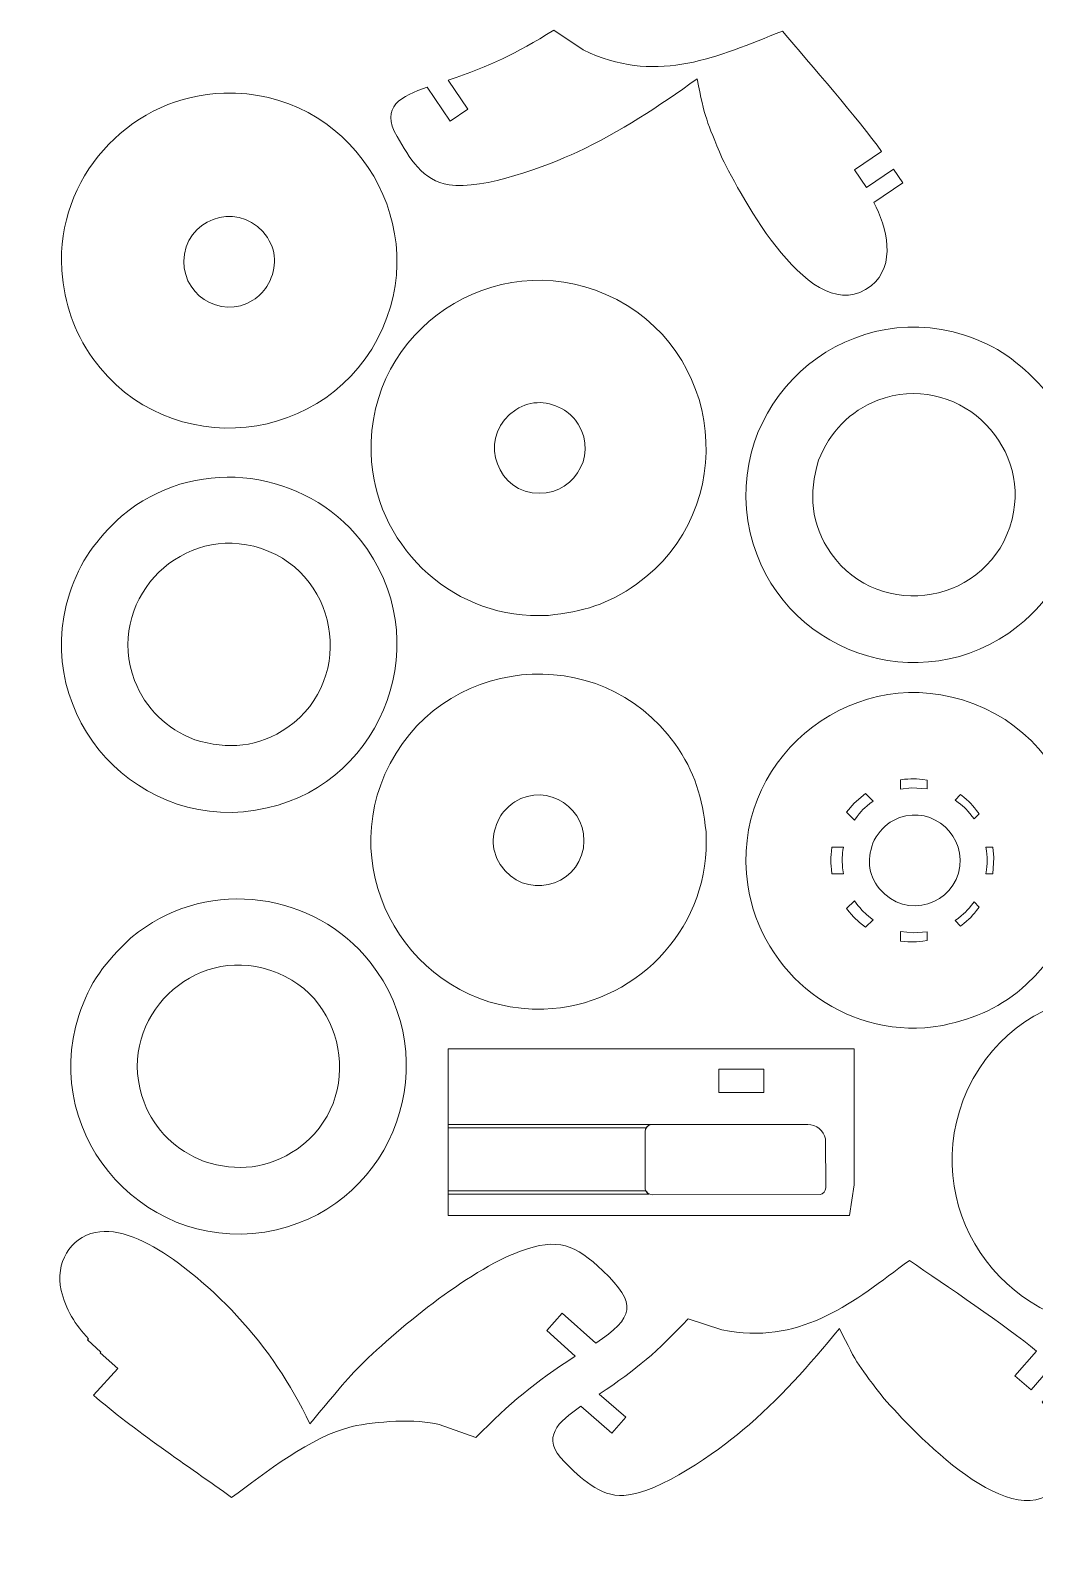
# Model space of a CAD drawing. Header units: centimetres. Extents: x -51 to 93, y -24 to 6.
# Drawn here: x 73.03 to 83.74, y -23.97 to -7.83 of the extents above; entities that cross this region are included whole.
import ezdxf

# ---------------------------------------------------------------- set-up
doc = ezdxf.new("R2010")
doc.units = ezdxf.units.CM
doc.header["$MEASUREMENT"] = 0
doc.layers.add('Camada 1', color=7, linetype='Continuous')

msp = doc.modelspace()

# ---------------------------------------------------------------- linework, layer by layer
at = {"layer": 'Camada 1', "color": 250, "lineweight": 9}
for points, knots in [([(80.40896, -9.19402), (80.60336, -9.57359), (81.36455, -11.04954), (81.99751, -10.5518), (81.99751, -10.5518), (82.26998, -10.33754), (82.16585, -9.92188), (82.02641, -9.66258), (82.02641, -9.66258), (82.02641, -9.66258), (82.33493, -9.45448), (82.33493, -9.45448), (82.33493, -9.45448), (82.33493, -9.45448), (82.23714, -9.30951), (82.23714, -9.30951), (82.23714, -9.30951), (82.23714, -9.30951), (81.94717, -9.50509), (81.94717, -9.50509), (81.94717, -9.50509), (81.94717, -9.50509), (81.82003, -9.3166), (81.82003, -9.3166), (81.82003, -9.3166), (81.82003, -9.3166), (82.11, -9.12102), (82.11, -9.12102), (82.11, -9.12102), (81.86654, -8.77721), (81.35165, -8.1905), (81.05099, -7.83508), (81.05099, -7.83508), (80.35371, -8.11438), (79.73916, -8.39227), (79.00085, -8.06914), (79.00085, -8.06914), (79.00085, -8.06914), (78.92724, -8.03508), (78.92724, -8.03508), (78.92724, -8.03508), (78.92724, -8.03508), (78.61198, -7.8264), (78.61198, -7.8264), (78.61198, -7.8264), (78.19447, -8.0821), (77.95049, -8.20117), (77.48625, -8.35912), (77.48625, -8.35912), (77.48625, -8.35912), (77.69473, -8.66821), (77.69473, -8.66821), (77.69473, -8.66821), (77.69473, -8.66821), (77.50711, -8.79476), (77.50711, -8.79476), (77.50711, -8.79476), (77.50711, -8.79476), (77.26263, -8.43231), (77.26263, -8.43231), (77.26263, -8.43231), (76.989, -8.53082), (76.75467, -8.63884), (76.9411, -8.96056), (76.9411, -8.96056), (77.07162, -9.18581), (77.21594, -9.43468), (77.49509, -9.47579), (77.49509, -9.47579), (77.86642, -9.53049), (78.54394, -9.27514), (78.86365, -9.12526), (78.86365, -9.12526), (79.32428, -8.90931), (79.73074, -8.63934), (80.14206, -8.34355), (80.14206, -8.34355), (80.22438, -8.76657), (80.24184, -8.79164), (80.40896, -9.19402)], [0, 0, 0, 0, 0.04761905, 0.04761905, 0.04761905, 0.04761905, 0.0952381, 0.0952381, 0.0952381, 0.0952381, 0.14285714, 0.14285714, 0.14285714, 0.14285714, 0.19047619, 0.19047619, 0.19047619, 0.19047619, 0.23809524, 0.23809524, 0.23809524, 0.23809524, 0.28571429, 0.28571429, 0.28571429, 0.28571429, 0.33333333, 0.33333333, 0.33333333, 0.33333333, 0.38095238, 0.38095238, 0.38095238, 0.38095238, 0.42857143, 0.42857143, 0.42857143, 0.42857143, 0.47619048, 0.47619048, 0.47619048, 0.47619048, 0.52380952, 0.52380952, 0.52380952, 0.52380952, 0.57142857, 0.57142857, 0.57142857, 0.57142857, 0.61904762, 0.61904762, 0.61904762, 0.61904762, 0.66666667, 0.66666667, 0.66666667, 0.66666667, 0.71428571, 0.71428571, 0.71428571, 0.71428571, 0.76190476, 0.76190476, 0.76190476, 0.76190476, 0.80952381, 0.80952381, 0.80952381, 0.80952381, 0.85714286, 0.85714286, 0.85714286, 0.85714286, 0.9047619, 0.9047619, 0.9047619, 0.9047619, 1, 1, 1, 1]), ([(73.36399, -10.38867), (73.40325, -10.75554), (73.48107, -11.02624), (73.69674, -11.32822), (73.69674, -11.32822), (74.49302, -12.44316), (76.22742, -12.27653), (76.78893, -11.00146), (76.78893, -11.00146), (77.30885, -9.82083), (76.41988, -8.45692), (75.0942, -8.49659), (75.0942, -8.49659), (74.13468, -8.5253), (73.35445, -9.32884), (73.36103, -10.28467), (73.36103, -10.28467), (73.36103, -10.28467), (73.36399, -10.38867), (73.36399, -10.38867)], [0, 0, 0, 0, 0.16666667, 0.16666667, 0.16666667, 0.16666667, 0.33333333, 0.33333333, 0.33333333, 0.33333333, 0.5, 0.5, 0.5, 0.5, 0.66666667, 0.66666667, 0.66666667, 0.66666667, 1, 1, 1, 1]), ([(75.5532, -10.56166), (75.64997, -10.38911), (75.66933, -10.21116), (75.5581, -10.03909), (75.5581, -10.03909), (75.30843, -9.65286), (74.73857, -9.79406), (74.6726, -10.21416), (74.6726, -10.21416), (74.60695, -10.63225), (75.0578, -10.92546), (75.40342, -10.70693), (75.40342, -10.70693), (75.46664, -10.66696), (75.50933, -10.62098), (75.5532, -10.56166)], [0, 0, 0, 0, 0.2, 0.2, 0.2, 0.2, 0.4, 0.4, 0.4, 0.4, 0.6, 0.6, 0.6, 0.6, 1, 1, 1, 1]), ([(78.55577, -14.06945), (78.92255, -14.0303), (79.19346, -13.95234), (79.49532, -13.73671), (79.49532, -13.73671), (80.61091, -12.93986), (80.44288, -11.20553), (79.16856, -10.64453), (79.16856, -10.64453), (77.98738, -10.12453), (76.62404, -11.01402), (76.66369, -12.33926), (76.66369, -12.33926), (76.6924, -13.29879), (77.49604, -14.07907), (78.45178, -14.07244), (78.45178, -14.07244), (78.45178, -14.07244), (78.55577, -14.06945), (78.55577, -14.06945)], [0, 0, 0, 0, 0.16666667, 0.16666667, 0.16666667, 0.16666667, 0.33333333, 0.33333333, 0.33333333, 0.33333333, 0.5, 0.5, 0.5, 0.5, 0.66666667, 0.66666667, 0.66666667, 0.66666667, 1, 1, 1, 1]), ([(83.82179, -11.63481), (83.57097, -11.36358), (83.34749, -11.19316), (82.9936, -11.07972), (82.9936, -11.07972), (81.68787, -10.66117), (80.3974, -11.83161), (80.70889, -13.18881), (80.70889, -13.18881), (80.99805, -14.44873), (82.52671, -15.00747), (83.56377, -14.18583), (83.56377, -14.18583), (84.31605, -13.58982), (84.4626, -12.47812), (83.88634, -11.71636), (83.88634, -11.71636), (83.88634, -11.71636), (83.82179, -11.63481), (83.82179, -11.63481)], [0, 0, 0, 0, 0.16666667, 0.16666667, 0.16666667, 0.16666667, 0.33333333, 0.33333333, 0.33333333, 0.33333333, 0.5, 0.5, 0.5, 0.5, 0.66666667, 0.66666667, 0.66666667, 0.66666667, 1, 1, 1, 1]), ([(81.43746, -12.41509), (81.32823, -12.76892), (81.3533, -13.09788), (81.56989, -13.40778), (81.56989, -13.40778), (82.08723, -14.14799), (83.27107, -13.9511), (83.50062, -13.04428), (83.50062, -13.04428), (83.70899, -12.22112), (82.8927, -11.46251), (82.0701, -11.77475), (82.0701, -11.77475), (81.7654, -11.89041), (81.55635, -12.1155), (81.43746, -12.41509)], [0, 0, 0, 0, 0.2, 0.2, 0.2, 0.2, 0.4, 0.4, 0.4, 0.4, 0.6, 0.6, 0.6, 0.6, 1, 1, 1, 1]), ([(78.72876, -11.88027), (78.55624, -11.78348), (78.37823, -11.76415), (78.20619, -11.87536), (78.20619, -11.87536), (77.81976, -12.12516), (77.96148, -12.69513), (78.38127, -12.76086), (78.38127, -12.76086), (78.79966, -12.82637), (79.09242, -12.37564), (78.87403, -12.03004), (78.87403, -12.03004), (78.83407, -11.96681), (78.7881, -11.92413), (78.72876, -11.88027)], [0, 0, 0, 0, 0.2, 0.2, 0.2, 0.2, 0.4, 0.4, 0.4, 0.4, 0.6, 0.6, 0.6, 0.6, 1, 1, 1, 1]), ([(74.00194, -13.01159), (73.73069, -13.26243), (73.5603, -13.48587), (73.44685, -13.83979), (73.44685, -13.83979), (73.02838, -15.14526), (74.19846, -16.43603), (75.55593, -16.12449), (75.55593, -16.12449), (76.81736, -15.83499), (77.37377, -14.3049), (76.55296, -13.26961), (76.55296, -13.26961), (75.9586, -12.51994), (74.84703, -12.36939), (74.08351, -12.94704), (74.08351, -12.94704), (74.08351, -12.94704), (74.00194, -13.01159), (74.00194, -13.01159)], [0, 0, 0, 0, 0.16666667, 0.16666667, 0.16666667, 0.16666667, 0.33333333, 0.33333333, 0.33333333, 0.33333333, 0.5, 0.5, 0.5, 0.5, 0.66666667, 0.66666667, 0.66666667, 0.66666667, 1, 1, 1, 1]), ([(74.78222, -15.39591), (75.13608, -15.50516), (75.46497, -15.48009), (75.77491, -15.26349), (75.77491, -15.26349), (76.51493, -14.74632), (76.31854, -13.56258), (75.41141, -13.33276), (75.41141, -13.33276), (74.589, -13.1244), (73.82951, -13.94002), (74.14187, -14.76328), (74.14187, -14.76328), (74.25746, -15.06793), (74.48271, -15.27706), (74.78222, -15.39591)], [0, 0, 0, 0, 0.2, 0.2, 0.2, 0.2, 0.4, 0.4, 0.4, 0.4, 0.6, 0.6, 0.6, 0.6, 1, 1, 1, 1]), ([(80.23657, -16.37769), (80.19743, -16.01099), (80.11944, -15.73996), (79.90385, -15.43813), (79.90385, -15.43813), (79.10698, -14.32249), (77.37236, -14.49072), (76.81166, -15.76489), (76.81166, -15.76489), (76.29149, -16.94696), (77.18181, -18.30939), (78.50636, -18.26977), (78.50636, -18.26977), (79.46595, -18.24107), (80.24634, -17.43719), (80.23954, -16.48168), (80.23954, -16.48168), (80.23954, -16.48168), (80.23657, -16.37769), (80.23657, -16.37769)], [0, 0, 0, 0, 0.16666667, 0.16666667, 0.16666667, 0.16666667, 0.33333333, 0.33333333, 0.33333333, 0.33333333, 0.5, 0.5, 0.5, 0.5, 0.66666667, 0.66666667, 0.66666667, 0.66666667, 1, 1, 1, 1]), ([(82.76217, -18.44481), (83.12264, -18.36324), (83.38168, -18.25489), (83.65697, -18.00513), (83.65697, -18.00513), (84.67232, -17.08394), (84.30395, -15.38074), (82.97287, -14.97197), (82.97287, -14.97197), (81.73673, -14.59235), (80.48896, -15.63728), (80.68192, -16.94587), (80.68192, -16.94587), (80.82194, -17.8954), (81.71162, -18.57812), (82.65926, -18.45996), (82.65926, -18.45996), (82.65926, -18.45996), (82.76217, -18.44481), (82.76217, -18.44481)], [0, 0, 0, 0, 0.16666667, 0.16666667, 0.16666667, 0.16666667, 0.33333333, 0.33333333, 0.33333333, 0.33333333, 0.5, 0.5, 0.5, 0.5, 0.66666667, 0.66666667, 0.66666667, 0.66666667, 1, 1, 1, 1]), ([(82.42785, -15.91109), (82.42785, -15.91109), (82.59386, -15.92148), (82.59386, -15.92148), (82.59386, -15.92148), (82.59386, -15.92148), (82.59386, -15.82769), (82.59386, -15.82769), (82.59386, -15.82769), (82.46719, -15.81043), (82.43662, -15.80978), (82.30945, -15.82307), (82.30945, -15.82307), (82.30945, -15.82307), (82.30945, -15.92553), (82.30945, -15.92553), (82.30945, -15.92553), (82.30945, -15.92553), (82.42785, -15.91109), (82.42785, -15.91109)], [0, 0, 0, 0, 0.16666667, 0.16666667, 0.16666667, 0.16666667, 0.33333333, 0.33333333, 0.33333333, 0.33333333, 0.5, 0.5, 0.5, 0.5, 0.66666667, 0.66666667, 0.66666667, 0.66666667, 1, 1, 1, 1]), ([(78.04737, -16.20469), (77.95059, -16.37724), (77.9313, -16.55518), (78.04246, -16.72726), (78.04246, -16.72726), (78.29185, -17.11333), (78.86211, -16.97246), (78.92799, -16.55219), (78.92799, -16.55219), (78.99366, -16.13322), (78.5419, -15.84123), (78.19714, -16.05942), (78.19714, -16.05942), (78.13386, -16.09947), (78.09133, -16.14532), (78.04737, -16.20469)], [0, 0, 0, 0, 0.2, 0.2, 0.2, 0.2, 0.4, 0.4, 0.4, 0.4, 0.6, 0.6, 0.6, 0.6, 1, 1, 1, 1]), ([(81.81831, -16.07263), (81.81831, -16.07263), (81.73599, -16.16912), (81.73599, -16.16912), (81.73599, -16.16912), (81.73599, -16.16912), (81.82008, -16.25321), (81.82008, -16.25321), (81.82008, -16.25321), (81.9011, -16.14511), (81.91274, -16.13326), (82.01917, -16.0501), (82.01917, -16.0501), (82.01917, -16.0501), (81.93942, -15.97034), (81.93942, -15.97034), (81.93942, -15.97034), (81.93942, -15.97034), (81.81831, -16.07263), (81.81831, -16.07263)], [0, 0, 0, 0, 0.16666667, 0.16666667, 0.16666667, 0.16666667, 0.33333333, 0.33333333, 0.33333333, 0.33333333, 0.5, 0.5, 0.5, 0.5, 0.66666667, 0.66666667, 0.66666667, 0.66666667, 1, 1, 1, 1]), ([(83.07741, -16.21456), (83.07741, -16.21456), (83.0962, -16.24023), (83.0962, -16.24023), (83.0962, -16.24023), (83.0962, -16.24023), (83.15085, -16.18558), (83.15085, -16.18558), (83.15085, -16.18558), (83.07106, -16.08202), (83.05375, -16.06434), (82.95208, -15.98215), (82.95208, -15.98215), (82.95208, -15.98215), (82.89306, -16.04114), (82.89306, -16.04114), (82.89306, -16.04114), (82.98688, -16.1107), (83.00222, -16.12522), (83.07741, -16.21456)], [0, 0, 0, 0, 0.16666667, 0.16666667, 0.16666667, 0.16666667, 0.33333333, 0.33333333, 0.33333333, 0.33333333, 0.5, 0.5, 0.5, 0.5, 0.66666667, 0.66666667, 0.66666667, 0.66666667, 1, 1, 1, 1]), ([(82.03109, -16.46676), (81.95489, -16.64925), (81.95649, -16.82837), (82.08683, -16.98628), (82.08683, -16.98628), (82.36934, -17.32854), (82.89549, -17.14976), (82.94329, -16.74649), (82.94329, -16.74649), (82.98914, -16.35965), (82.58308, -16.07006), (82.23558, -16.25675), (82.23558, -16.25675), (82.14262, -16.30669), (82.0826, -16.37684), (82.03109, -16.46676)], [0, 0, 0, 0, 0.2, 0.2, 0.2, 0.2, 0.4, 0.4, 0.4, 0.4, 0.6, 0.6, 0.6, 0.6, 1, 1, 1, 1]), ([(81.69338, -16.7636), (81.68697, -16.66352), (81.68785, -16.64074), (81.70237, -16.54149), (81.70237, -16.54149), (81.70237, -16.54149), (81.57915, -16.54149), (81.57915, -16.54149), (81.57915, -16.54149), (81.56385, -16.66821), (81.56384, -16.69918), (81.57917, -16.8259), (81.57917, -16.8259), (81.57917, -16.8259), (81.70237, -16.8259), (81.70237, -16.8259), (81.70237, -16.8259), (81.70237, -16.8259), (81.69338, -16.7636), (81.69338, -16.7636)], [0, 0, 0, 0, 0.16666667, 0.16666667, 0.16666667, 0.16666667, 0.33333333, 0.33333333, 0.33333333, 0.33333333, 0.5, 0.5, 0.5, 0.5, 0.66666667, 0.66666667, 0.66666667, 0.66666667, 1, 1, 1, 1]), ([(83.30693, -16.65154), (83.30693, -16.65154), (83.29589, -16.54149), (83.29589, -16.54149), (83.29589, -16.54149), (83.29589, -16.54149), (83.22285, -16.54149), (83.22285, -16.54149), (83.22285, -16.54149), (83.24046, -16.65407), (83.24046, -16.71332), (83.22285, -16.8259), (83.22285, -16.8259), (83.22285, -16.8259), (83.29589, -16.8259), (83.29589, -16.8259), (83.29589, -16.8259), (83.29589, -16.8259), (83.30693, -16.65154), (83.30693, -16.65154)], [0, 0, 0, 0, 0.16666667, 0.16666667, 0.16666667, 0.16666667, 0.33333333, 0.33333333, 0.33333333, 0.33333333, 0.5, 0.5, 0.5, 0.5, 0.66666667, 0.66666667, 0.66666667, 0.66666667, 1, 1, 1, 1]), ([(74.10192, -17.51161), (73.83058, -17.7624), (73.66032, -17.98595), (73.54686, -18.3398), (73.54686, -18.3398), (73.12832, -19.64513), (74.29838, -20.93604), (75.65592, -20.62448), (75.65592, -20.62448), (76.91656, -20.33515), (77.47422, -18.8058), (76.65294, -17.7696), (76.65294, -17.7696), (76.0588, -17.01998), (74.9468, -16.86938), (74.1835, -17.44703), (74.1835, -17.44703), (74.1835, -17.44703), (74.10192, -17.51161), (74.10192, -17.51161)], [0, 0, 0, 0, 0.16666667, 0.16666667, 0.16666667, 0.16666667, 0.33333333, 0.33333333, 0.33333333, 0.33333333, 0.5, 0.5, 0.5, 0.5, 0.66666667, 0.66666667, 0.66666667, 0.66666667, 1, 1, 1, 1]), ([(81.85767, -17.16547), (81.85767, -17.16547), (81.82008, -17.11415), (81.82008, -17.11415), (81.82008, -17.11415), (81.82008, -17.11415), (81.73599, -17.19824), (81.73599, -17.19824), (81.73599, -17.19824), (81.8181, -17.29983), (81.83597, -17.31727), (81.93942, -17.39702), (81.93942, -17.39702), (81.93942, -17.39702), (82.01917, -17.31727), (82.01917, -17.31727), (82.01917, -17.31727), (81.93775, -17.25498), (81.92489, -17.24284), (81.85767, -17.16547)], [0, 0, 0, 0, 0.16666667, 0.16666667, 0.16666667, 0.16666667, 0.33333333, 0.33333333, 0.33333333, 0.33333333, 0.5, 0.5, 0.5, 0.5, 0.66666667, 0.66666667, 0.66666667, 0.66666667, 1, 1, 1, 1]), ([(83.0962, -17.12713), (83.01302, -17.23359), (83.00119, -17.24518), (82.89309, -17.32622), (82.89309, -17.32622), (82.89309, -17.32622), (82.95208, -17.38521), (82.95208, -17.38521), (82.95208, -17.38521), (83.05362, -17.30319), (83.0712, -17.28519), (83.15085, -17.18178), (83.15085, -17.18178), (83.15085, -17.18178), (83.0962, -17.12713), (83.0962, -17.12713)], [0, 0, 0, 0, 0.2, 0.2, 0.2, 0.2, 0.4, 0.4, 0.4, 0.4, 0.6, 0.6, 0.6, 0.6, 1, 1, 1, 1]), ([(82.44516, -17.45683), (82.44516, -17.45683), (82.30945, -17.44183), (82.30945, -17.44183), (82.30945, -17.44183), (82.30945, -17.44183), (82.30945, -17.54428), (82.30945, -17.54428), (82.30945, -17.54428), (82.4366, -17.55757), (82.46721, -17.55694), (82.59386, -17.53966), (82.59386, -17.53966), (82.59386, -17.53966), (82.59386, -17.44588), (82.59386, -17.44588), (82.59386, -17.44588), (82.59386, -17.44588), (82.44516, -17.45683), (82.44516, -17.45683)], [0, 0, 0, 0, 0.16666667, 0.16666667, 0.16666667, 0.16666667, 0.33333333, 0.33333333, 0.33333333, 0.33333333, 0.5, 0.5, 0.5, 0.5, 0.66666667, 0.66666667, 0.66666667, 0.66666667, 1, 1, 1, 1]), ([(74.88223, -19.89591), (75.236, -20.00518), (75.56508, -19.98005), (75.87492, -19.7635), (75.87492, -19.7635), (76.61491, -19.24631), (76.41851, -18.06259), (75.51142, -17.83275), (75.51142, -17.83275), (74.68947, -17.62448), (73.9294, -18.43949), (74.24188, -19.26327), (74.24188, -19.26327), (74.35744, -19.56791), (74.58268, -19.7771), (74.88223, -19.89591)], [0, 0, 0, 0, 0.2, 0.2, 0.2, 0.2, 0.4, 0.4, 0.4, 0.4, 0.6, 0.6, 0.6, 0.6, 1, 1, 1, 1]), ([(86.41192, -19.57131), (86.33037, -19.21108), (86.22196, -18.95162), (85.97226, -18.6765), (85.97226, -18.6765), (85.05042, -17.6608), (83.3476, -18.03005), (82.93908, -19.36061), (82.93908, -19.36061), (82.55951, -20.59687), (83.60442, -21.8445), (84.91297, -21.65155), (84.91297, -21.65155), (85.86253, -21.51153), (86.54525, -20.62181), (86.42706, -19.67422), (86.42706, -19.67422), (86.42706, -19.67422), (86.41192, -19.57131), (86.41192, -19.57131)], [0, 0, 0, 0, 0.16666667, 0.16666667, 0.16666667, 0.16666667, 0.33333333, 0.33333333, 0.33333333, 0.33333333, 0.5, 0.5, 0.5, 0.5, 0.66666667, 0.66666667, 0.66666667, 0.66666667, 1, 1, 1, 1]), ([(77.48519, -18.69384), (77.48519, -18.69384), (81.81543, -18.69364), (81.81543, -18.69364), (81.81543, -18.69364), (81.81543, -18.69364), (81.81548, -20.1445), (81.81548, -20.1445), (81.81548, -20.1445), (81.81548, -20.1445), (81.766, -20.47271), (81.766, -20.47271), (81.766, -20.47271), (81.766, -20.47271), (77.4851, -20.47271), (77.4851, -20.47271), (77.4851, -20.47271), (77.4851, -20.47271), (77.48519, -18.69384), (77.48519, -18.69384)], [0, 0, 0, 0, 0.16666667, 0.16666667, 0.16666667, 0.16666667, 0.33333333, 0.33333333, 0.33333333, 0.33333333, 0.5, 0.5, 0.5, 0.5, 0.66666667, 0.66666667, 0.66666667, 0.66666667, 1, 1, 1, 1]), ([(80.85417, -18.91105), (80.85417, -18.91105), (80.85386, -19.16194), (80.85386, -19.16194), (80.85386, -19.16194), (80.85386, -19.16194), (80.37293, -19.16134), (80.37293, -19.16134), (80.37293, -19.16134), (80.37293, -19.16134), (80.37324, -18.91045), (80.37324, -18.91045), (80.37324, -18.91045), (80.37324, -18.91045), (80.85417, -18.91105), (80.85417, -18.91105)], [0, 0, 0, 0, 0.2, 0.2, 0.2, 0.2, 0.4, 0.4, 0.4, 0.4, 0.6, 0.6, 0.6, 0.6, 1, 1, 1, 1]), ([(79.66239, -20.25195), (79.66239, -20.25195), (81.45301, -20.25038), (81.45301, -20.25038), (81.45301, -20.25038), (81.48835, -20.24314), (81.51194, -20.21312), (81.51385, -20.17582), (81.51385, -20.17582), (81.51385, -20.17582), (81.50994, -19.65464), (81.50994, -19.65464), (81.50994, -19.65464), (81.49174, -19.56589), (81.41522, -19.50385), (81.3222, -19.50147), (81.3222, -19.50147), (81.3222, -19.50147), (79.6471, -19.50304), (79.6471, -19.50304), (79.6471, -19.50304), (79.61177, -19.51029), (79.58817, -19.54032), (79.58626, -19.5776), (79.58626, -19.5776), (79.58626, -19.5776), (79.58783, -20.19111), (79.58783, -20.19111), (79.58783, -20.19111), (79.59558, -20.22885), (79.62488, -20.2481), (79.66239, -20.25195)], [0, 0, 0, 0, 0.11111111, 0.11111111, 0.11111111, 0.11111111, 0.22222222, 0.22222222, 0.22222222, 0.22222222, 0.33333333, 0.33333333, 0.33333333, 0.33333333, 0.44444444, 0.44444444, 0.44444444, 0.44444444, 0.55555556, 0.55555556, 0.55555556, 0.55555556, 0.66666667, 0.66666667, 0.66666667, 0.66666667, 0.77777778, 0.77777778, 0.77777778, 0.77777778, 1, 1, 1, 1]), ([(73.64891, -21.79031), (73.64891, -21.79031), (73.63965, -21.80059), (73.63965, -21.80059), (73.63965, -21.80059), (73.63965, -21.80059), (73.78262, -21.92933), (73.78262, -21.92933), (73.78262, -21.92933), (73.78262, -21.92933), (73.77543, -21.93731), (73.77543, -21.93731), (73.77543, -21.93731), (73.77543, -21.93731), (73.96128, -22.10466), (73.96128, -22.10466), (73.96128, -22.10466), (73.96128, -22.10466), (73.70383, -22.39058), (73.70383, -22.39058), (73.70383, -22.39058), (74.12238, -22.75645), (74.71835, -23.15215), (75.17635, -23.48128), (75.17635, -23.48128), (75.53313, -23.22089), (76.02386, -22.82843), (76.46217, -22.72517), (76.46217, -22.72517), (76.70436, -22.66811), (77.15627, -22.63968), (77.38991, -22.70268), (77.38991, -22.70268), (77.38991, -22.70268), (77.78193, -22.84149), (77.78193, -22.84149), (77.78193, -22.84149), (78.15058, -22.46744), (78.40012, -22.25895), (78.84172, -21.97329), (78.84172, -21.97329), (78.84172, -21.97329), (78.53693, -21.69886), (78.53693, -21.69886), (78.53693, -21.69886), (78.53693, -21.69886), (78.7035, -21.51387), (78.7035, -21.51387), (78.7035, -21.51387), (78.7035, -21.51387), (79.0609, -21.83568), (79.0609, -21.83568), (79.0609, -21.83568), (79.467, -21.56238), (79.50954, -21.41796), (79.13709, -21.06392), (79.13709, -21.06392), (78.84232, -20.78371), (78.66276, -20.70209), (78.24833, -20.85687), (78.24833, -20.85687), (77.69329, -21.06415), (76.92225, -21.69685), (76.5093, -22.11558), (76.5093, -22.11558), (76.36021, -22.26678), (76.1543, -22.52598), (76.01118, -22.69669), (76.01118, -22.69669), (75.79917, -22.25699), (75.5653, -21.9023), (75.2324, -21.54258), (75.2324, -21.54258), (74.94826, -21.23554), (74.215, -20.54864), (73.72288, -20.653), (73.72288, -20.653), (73.45232, -20.71039), (73.29246, -20.98144), (73.35793, -21.2715), (73.35793, -21.2715), (73.40336, -21.47274), (73.51188, -21.63998), (73.64891, -21.79031)], [0, 0, 0, 0, 0.04545455, 0.04545455, 0.04545455, 0.04545455, 0.09090909, 0.09090909, 0.09090909, 0.09090909, 0.13636364, 0.13636364, 0.13636364, 0.13636364, 0.18181818, 0.18181818, 0.18181818, 0.18181818, 0.22727273, 0.22727273, 0.22727273, 0.22727273, 0.27272727, 0.27272727, 0.27272727, 0.27272727, 0.31818182, 0.31818182, 0.31818182, 0.31818182, 0.36363636, 0.36363636, 0.36363636, 0.36363636, 0.40909091, 0.40909091, 0.40909091, 0.40909091, 0.45454545, 0.45454545, 0.45454545, 0.45454545, 0.5, 0.5, 0.5, 0.5, 0.54545455, 0.54545455, 0.54545455, 0.54545455, 0.59090909, 0.59090909, 0.59090909, 0.59090909, 0.63636364, 0.63636364, 0.63636364, 0.63636364, 0.68181818, 0.68181818, 0.68181818, 0.68181818, 0.72727273, 0.72727273, 0.72727273, 0.72727273, 0.77272727, 0.77272727, 0.77272727, 0.77272727, 0.81818182, 0.81818182, 0.81818182, 0.81818182, 0.86363636, 0.86363636, 0.86363636, 0.86363636, 0.90909091, 0.90909091, 0.90909091, 0.90909091, 1, 1, 1, 1]), ([(82.13756, -22.42998), (82.42374, -22.74629), (83.5407, -23.97492), (84.02342, -23.33034), (84.02342, -23.33034), (84.23119, -23.0529), (84.02292, -22.67829), (83.8212, -22.46392), (83.8212, -22.46392), (83.8212, -22.46392), (84.06532, -22.18308), (84.06532, -22.18308), (84.06532, -22.18308), (84.06532, -22.18308), (83.93335, -22.06836), (83.93335, -22.06836), (83.93335, -22.06836), (83.93335, -22.06836), (83.70389, -22.33232), (83.70389, -22.33232), (83.70389, -22.33232), (83.70389, -22.33232), (83.5323, -22.18316), (83.5323, -22.18316), (83.5323, -22.18316), (83.5323, -22.18316), (83.76176, -21.9192), (83.76176, -21.9192), (83.76176, -21.9192), (83.43867, -21.65083), (82.78772, -21.21614), (82.40603, -20.95114), (82.40603, -20.95114), (81.80497, -21.40128), (81.28297, -21.82897), (80.48634, -21.70786), (80.48634, -21.70786), (80.48634, -21.70786), (80.4064, -21.69401), (80.4064, -21.69401), (80.4064, -21.69401), (80.4064, -21.69401), (80.04787, -21.57403), (80.04787, -21.57403), (80.04787, -21.57403), (79.71102, -21.92897), (79.50558, -22.1074), (79.09835, -22.37998), (79.09835, -22.37998), (79.09835, -22.37998), (79.37973, -22.62458), (79.37973, -22.62458), (79.37973, -22.62458), (79.37973, -22.62458), (79.23127, -22.79537), (79.23127, -22.79537), (79.23127, -22.79537), (79.23127, -22.79537), (78.9013, -22.50854), (78.9013, -22.50854), (78.9013, -22.50854), (78.66238, -22.67461), (78.4642, -22.83946), (78.72745, -23.10202), (78.72745, -23.10202), (78.89877, -23.2729), (79.09955, -23.47419), (79.36081, -23.45935), (79.36081, -23.45935), (79.73908, -23.43786), (80.35888, -22.98945), (80.62715, -22.76349), (80.62715, -22.76349), (81.0162, -22.43577), (81.33888, -22.06962), (81.65968, -21.67755), (81.65968, -21.67755), (81.84866, -22.06484), (81.872, -22.08454), (82.13756, -22.42998)], [0, 0, 0, 0, 0.04761905, 0.04761905, 0.04761905, 0.04761905, 0.0952381, 0.0952381, 0.0952381, 0.0952381, 0.14285714, 0.14285714, 0.14285714, 0.14285714, 0.19047619, 0.19047619, 0.19047619, 0.19047619, 0.23809524, 0.23809524, 0.23809524, 0.23809524, 0.28571429, 0.28571429, 0.28571429, 0.28571429, 0.33333333, 0.33333333, 0.33333333, 0.33333333, 0.38095238, 0.38095238, 0.38095238, 0.38095238, 0.42857143, 0.42857143, 0.42857143, 0.42857143, 0.47619048, 0.47619048, 0.47619048, 0.47619048, 0.52380952, 0.52380952, 0.52380952, 0.52380952, 0.57142857, 0.57142857, 0.57142857, 0.57142857, 0.61904762, 0.61904762, 0.61904762, 0.61904762, 0.66666667, 0.66666667, 0.66666667, 0.66666667, 0.71428571, 0.71428571, 0.71428571, 0.71428571, 0.76190476, 0.76190476, 0.76190476, 0.76190476, 0.80952381, 0.80952381, 0.80952381, 0.80952381, 0.85714286, 0.85714286, 0.85714286, 0.85714286, 0.9047619, 0.9047619, 0.9047619, 0.9047619, 1, 1, 1, 1])]:
    msp.add_open_spline(points, degree=3, knots=knots, dxfattribs=at)
at = {"layer": 'Camada 1', "color": 140, "lineweight": 9}
for points in [[(79.66239, -19.50147), (79.62959, -19.50573), (79.62041, -19.51046), (79.59887, -19.53582), (79.59887, -19.53582), (79.59887, -19.53582), (77.48513, -19.53582), (77.48513, -19.53582), (77.48513, -19.53582), (77.48513, -19.53582), (77.48513, -19.50147), (77.48513, -19.50147), (77.48513, -19.50147), (77.48513, -19.50147), (79.66239, -19.50147), (79.66239, -19.50147)], [(79.5941, -20.20936), (79.5941, -20.20936), (79.62805, -20.2437), (79.62805, -20.2437), (79.62805, -20.2437), (79.62805, -20.2437), (77.4851, -20.2437), (77.4851, -20.2437), (77.4851, -20.2437), (77.4851, -20.2437), (77.4851, -20.20936), (77.4851, -20.20936), (77.4851, -20.20936), (77.4851, -20.20936), (79.5941, -20.20936), (79.5941, -20.20936)]]:
    msp.add_open_spline(points, degree=3, knots=[0, 0, 0, 0, 0.2, 0.2, 0.2, 0.2, 0.4, 0.4, 0.4, 0.4, 0.6, 0.6, 0.6, 0.6, 1, 1, 1, 1], dxfattribs=at)

doc.saveas('drawing.dxf')
